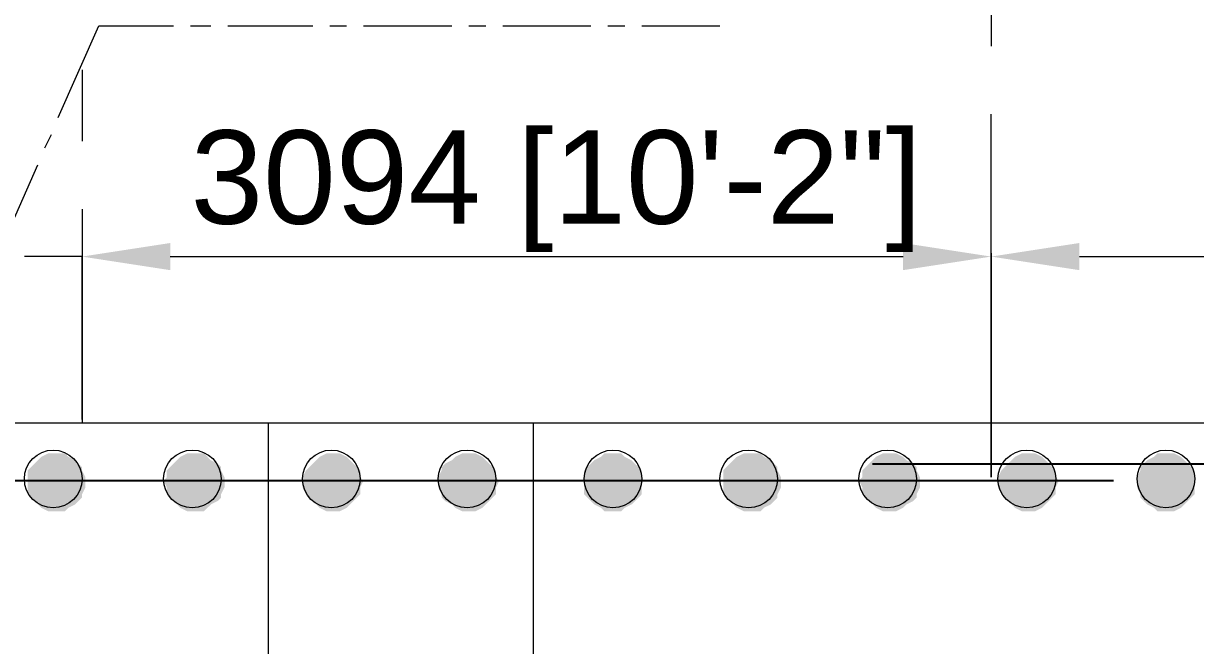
# Model space of a CAD drawing. Header units: inches. Extents: x 2 to 136, y 1 to 96.
# Drawn here: x 10.97 to 17.74, y 66.2 to 69.79 of the extents above; entities that cross this region are included whole.
import ezdxf

# ---------------------------------------------------------------- set-up
doc = ezdxf.new("R2010")
doc.units = ezdxf.units.IN
doc.header["$MEASUREMENT"] = 0
doc.layers.add('PDF_COLUMN', color=251, linetype='Continuous', true_color=0x636466)
doc.layers.add('PDF_Outer Line', color=165, linetype='Continuous', true_color=0x5258ac)
for name, color, linetype in [('PDF_Girt', 7, 'Continuous'), ('PDF_Grid', 7, 'Continuous'), ('PDF_Text', 7, 'Continuous'), ('PDF_Thin', 7, 'Continuous')]:
    doc.layers.add(name, color=color, linetype=linetype)
doc.styles.add('PDF Arial', font='arial.ttf')

msp = doc.modelspace()

# ---------------------------------------------------------------- linework, layer by layer
at = {"layer": 'PDF_COLUMN', "lineweight": 0}
for centre in [(11.1459, 67.1592), (11.9488, 67.1592), (14.377, 67.1592), (15.1604, 67.1592), (15.9632, 67.1592), (16.7661, 67.1592), (17.569, 67.1592)]:
    msp.add_circle(centre, 0.1665, dxfattribs=at)
at = {"layer": 'PDF_COLUMN', "color": 7, "lineweight": 0}
for centre in [(12.7517, 67.1592), (13.535, 67.1592)]:
    msp.add_circle(centre, 0.1665, dxfattribs=at)
at = {"layer": 'PDF_COLUMN', "transparency": 33554559}
for points in [[(11.0578, 67.2669), (11.2927, 67.2473), (11.0382, 67.2473)], [(11.0773, 67.2865), (11.2732, 67.2669), (11.0578, 67.2669)], [(11.2732, 67.2669), (11.0578, 67.2669), (11.2927, 67.2473)], [(11.1165, 67.3061), (11.234, 67.2865), (11.0773, 67.2865)], [(11.234, 67.2865), (11.0773, 67.2865), (11.2732, 67.2669)], [(11.1557, 67.3061), (11.2144, 67.3061), (11.1165, 67.3061)], [(11.2144, 67.3061), (11.1165, 67.3061), (11.234, 67.2865)], [(11.1753, 67.3061), (11.1557, 67.3061), (11.2144, 67.3061)], [(11.8606, 67.2669), (12.0956, 67.2473), (11.8411, 67.2473)], [(11.8802, 67.2865), (12.0565, 67.2669), (11.8606, 67.2669)], [(12.0565, 67.2669), (11.8606, 67.2669), (12.0956, 67.2473)], [(11.9194, 67.3061), (12.0369, 67.2865), (11.8802, 67.2865)], [(12.0369, 67.2865), (11.8802, 67.2865), (12.0565, 67.2669)], [(11.939, 67.3061), (12.0173, 67.3061), (11.9194, 67.3061)], [(12.0173, 67.3061), (11.9194, 67.3061), (12.0369, 67.2865)], [(11.9781, 67.3061), (11.939, 67.3061), (12.0173, 67.3061)], [(14.2693, 67.2669), (14.5043, 67.2473), (14.2498, 67.2473)], [(14.3085, 67.2865), (14.4847, 67.2669), (14.2693, 67.2669)], [(14.4847, 67.2669), (14.2693, 67.2669), (14.5043, 67.2473)], [(14.3281, 67.3061), (14.4456, 67.2865), (14.3085, 67.2865)], [(14.4456, 67.2865), (14.3085, 67.2865), (14.4847, 67.2669)], [(14.3672, 67.3061), (14.426, 67.3061), (14.3281, 67.3061)], [(14.426, 67.3061), (14.3281, 67.3061), (14.4456, 67.2865)], [(14.3868, 67.3061), (14.3672, 67.3061), (14.426, 67.3061)], [(15.0722, 67.2669), (15.3072, 67.2473), (15.0526, 67.2473)], [(15.0918, 67.2865), (15.2876, 67.2669), (15.0722, 67.2669)], [(15.2876, 67.2669), (15.0722, 67.2669), (15.3072, 67.2473)], [(15.131, 67.3061), (15.2485, 67.2865), (15.0918, 67.2865)], [(15.2485, 67.2865), (15.0918, 67.2865), (15.2876, 67.2669)], [(15.1701, 67.3061), (15.2289, 67.3061), (15.131, 67.3061)], [(15.2289, 67.3061), (15.131, 67.3061), (15.2485, 67.2865)], [(15.1897, 67.3061), (15.1701, 67.3061), (15.2289, 67.3061)], [(15.8751, 67.2669), (16.1101, 67.2473), (15.8555, 67.2473)], [(15.8947, 67.2865), (16.071, 67.2669), (15.8751, 67.2669)], [(16.071, 67.2669), (15.8751, 67.2669), (16.1101, 67.2473)], [(15.9339, 67.3061), (16.0514, 67.2865), (15.8947, 67.2865)], [(16.0514, 67.2865), (15.8947, 67.2865), (16.071, 67.2669)], [(15.9535, 67.3061), (16.0122, 67.3061), (15.9339, 67.3061)], [(16.0122, 67.3061), (15.9339, 67.3061), (16.0514, 67.2865)], [(15.9926, 67.3061), (15.9535, 67.3061), (16.0122, 67.3061)], [(16.678, 67.2669), (16.8934, 67.2473), (16.6584, 67.2473)], [(16.6976, 67.2865), (16.8738, 67.2669), (16.678, 67.2669)], [(16.8738, 67.2669), (16.678, 67.2669), (16.8934, 67.2473)], [(16.7368, 67.3061), (16.8543, 67.2865), (16.6976, 67.2865)], [(16.8543, 67.2865), (16.6976, 67.2865), (16.8738, 67.2669)], [(16.7563, 67.3061), (16.8151, 67.3061), (16.7368, 67.3061)], [(16.8151, 67.3061), (16.7368, 67.3061), (16.8543, 67.2865)], [(16.7955, 67.3061), (16.7563, 67.3061), (16.8151, 67.3061)], [(17.4613, 67.2669), (17.6963, 67.2473), (17.4417, 67.2473)], [(17.5005, 67.2865), (17.6767, 67.2669), (17.4613, 67.2669)], [(17.6767, 67.2669), (17.4613, 67.2669), (17.6963, 67.2473)], [(17.5201, 67.3061), (17.6572, 67.2865), (17.5005, 67.2865)], [(17.6572, 67.2865), (17.5005, 67.2865), (17.6767, 67.2669)], [(17.5592, 67.3061), (17.618, 67.3061), (17.5201, 67.3061)], [(17.618, 67.3061), (17.5201, 67.3061), (17.6572, 67.2865)], [(17.5984, 67.3061), (17.5592, 67.3061), (17.618, 67.3061)], [(11.0186, 67.2278), (11.3123, 67.2082), (10.999, 67.2082)], [(11.3123, 67.2082), (10.999, 67.2082), (11.3319, 67.169)], [(10.999, 67.2082), (11.3319, 67.169), (10.999, 67.169)], [(11.0382, 67.2473), (11.3123, 67.2278), (11.0186, 67.2278)], [(11.3123, 67.2278), (11.0186, 67.2278), (11.3123, 67.2082)], [(11.2927, 67.2473), (11.0382, 67.2473), (11.3123, 67.2278)], [(11.8215, 67.2278), (12.1152, 67.2082), (11.8019, 67.2082)], [(12.1152, 67.2082), (11.8019, 67.2082), (12.1348, 67.169)], [(11.8019, 67.2082), (12.1348, 67.169), (11.8019, 67.169)], [(11.8411, 67.2473), (12.1152, 67.2278), (11.8215, 67.2278)], [(12.1152, 67.2278), (11.8215, 67.2278), (12.1152, 67.2082)], [(12.0956, 67.2473), (11.8411, 67.2473), (12.1152, 67.2278)], [(14.2302, 67.2278), (14.5435, 67.2082), (14.2106, 67.2082)], [(14.5435, 67.2082), (14.2106, 67.2082), (14.5435, 67.169)], [(14.2106, 67.2082), (14.5435, 67.169), (14.2106, 67.169)], [(14.2498, 67.2473), (14.5239, 67.2278), (14.2302, 67.2278)], [(14.5239, 67.2278), (14.2302, 67.2278), (14.5435, 67.2082)], [(14.5043, 67.2473), (14.2498, 67.2473), (14.5239, 67.2278)], [(15.0331, 67.2278), (15.3268, 67.2082), (15.0135, 67.2082)], [(15.3268, 67.2082), (15.0135, 67.2082), (15.3464, 67.169)], [(15.0135, 67.2082), (15.3464, 67.169), (15.0135, 67.169)], [(15.0526, 67.2473), (15.3268, 67.2278), (15.0331, 67.2278)], [(15.3268, 67.2278), (15.0331, 67.2278), (15.3268, 67.2082)], [(15.3072, 67.2473), (15.0526, 67.2473), (15.3268, 67.2278)], [(15.836, 67.2278), (16.1297, 67.2082), (15.8164, 67.2082)], [(16.1297, 67.2082), (15.8164, 67.2082), (16.1493, 67.169)], [(15.8164, 67.2082), (16.1493, 67.169), (15.8164, 67.169)], [(15.8555, 67.2473), (16.1297, 67.2278), (15.836, 67.2278)], [(16.1297, 67.2278), (15.836, 67.2278), (16.1297, 67.2082)], [(16.1101, 67.2473), (15.8555, 67.2473), (16.1297, 67.2278)], [(16.6193, 67.2082), (16.9326, 67.169), (16.5997, 67.169)], [(16.6389, 67.2278), (16.9326, 67.2082), (16.6193, 67.2082)], [(16.9326, 67.2082), (16.6193, 67.2082), (16.9326, 67.169)], [(16.6584, 67.2473), (16.913, 67.2278), (16.6389, 67.2278)], [(16.913, 67.2278), (16.6389, 67.2278), (16.9326, 67.2082)], [(16.8934, 67.2473), (16.6584, 67.2473), (16.913, 67.2278)], [(17.4222, 67.2082), (17.7355, 67.169), (17.4026, 67.169)], [(17.4417, 67.2473), (17.7159, 67.2278), (17.4222, 67.2278)], [(17.7159, 67.2278), (17.4222, 67.2278), (17.7355, 67.2082)], [(17.4222, 67.2278), (17.7355, 67.2082), (17.4222, 67.2082)], [(17.7355, 67.2082), (17.4222, 67.2082), (17.7355, 67.169)], [(17.6963, 67.2473), (17.4417, 67.2473), (17.7159, 67.2278)], [(11.3319, 67.169), (10.999, 67.169), (11.3319, 67.1494)], [(10.999, 67.169), (11.3319, 67.1494), (10.999, 67.1494)], [(11.3319, 67.1494), (10.999, 67.1494), (11.3319, 67.1103)], [(10.999, 67.1494), (11.3319, 67.1103), (10.999, 67.1103)], [(11.8019, 67.169), (12.1348, 67.1494), (11.7823, 67.1494)], [(12.1348, 67.1494), (11.7823, 67.1494), (12.1348, 67.1103)], [(11.7823, 67.1494), (12.1348, 67.1103), (11.8019, 67.1103)], [(12.1348, 67.169), (11.8019, 67.169), (12.1348, 67.1494)], [(14.5435, 67.169), (14.2106, 67.169), (14.5435, 67.1494)], [(14.2106, 67.169), (14.5435, 67.1494), (14.2106, 67.1494)], [(14.5435, 67.1494), (14.2106, 67.1494), (14.5435, 67.1103)], [(14.2106, 67.1494), (14.5435, 67.1103), (14.2106, 67.1103)], [(15.3464, 67.169), (15.0135, 67.169), (15.3464, 67.1494)], [(15.0135, 67.169), (15.3464, 67.1494), (15.0135, 67.1494)], [(15.3464, 67.1494), (15.0135, 67.1494), (15.3464, 67.1103)], [(15.0135, 67.1494), (15.3464, 67.1103), (15.0135, 67.1103)], [(15.8164, 67.169), (16.1493, 67.1494), (15.7968, 67.1494)], [(16.1493, 67.1494), (15.7968, 67.1494), (16.1493, 67.1103)], [(15.7968, 67.1494), (16.1493, 67.1103), (15.8164, 67.1103)], [(16.1493, 67.169), (15.8164, 67.169), (16.1493, 67.1494)], [(16.9326, 67.169), (16.5997, 67.169), (16.9522, 67.1494)], [(16.5997, 67.169), (16.9522, 67.1494), (16.5997, 67.1494)], [(16.9522, 67.1494), (16.5997, 67.1494), (16.9326, 67.1103)], [(16.5997, 67.1494), (16.9326, 67.1103), (16.5997, 67.1103)], [(17.7355, 67.169), (17.4026, 67.169), (17.7355, 67.1494)], [(17.4026, 67.169), (17.7355, 67.1494), (17.4026, 67.1494)], [(17.7355, 67.1494), (17.4026, 67.1494), (17.7355, 67.1103)], [(17.4026, 67.1494), (17.7355, 67.1103), (17.4026, 67.1103)], [(11.3319, 67.1103), (10.999, 67.1103), (11.3123, 67.0711)], [(10.999, 67.1103), (11.3123, 67.0711), (10.999, 67.0711)], [(11.3123, 67.0711), (10.999, 67.0711), (11.3123, 67.0515)], [(10.999, 67.0711), (11.3123, 67.0515), (11.0186, 67.0515)], [(11.3123, 67.0515), (11.0186, 67.0515), (11.2927, 67.0319)], [(11.0186, 67.0515), (11.2927, 67.0319), (11.0382, 67.0319)], [(12.1348, 67.1103), (11.8019, 67.1103), (12.1152, 67.0711)], [(11.8019, 67.1103), (12.1152, 67.0711), (11.8019, 67.0711)], [(12.1152, 67.0711), (11.8019, 67.0711), (12.1152, 67.0515)], [(11.8019, 67.0711), (12.1152, 67.0515), (11.8215, 67.0515)], [(12.1152, 67.0515), (11.8215, 67.0515), (12.0956, 67.0319)], [(11.8215, 67.0515), (12.0956, 67.0319), (11.8411, 67.0319)], [(14.5435, 67.1103), (14.2106, 67.1103), (14.5435, 67.0711)], [(14.2106, 67.1103), (14.5435, 67.0711), (14.2106, 67.0711)], [(14.5435, 67.0711), (14.2106, 67.0711), (14.5239, 67.0515)], [(14.2106, 67.0711), (14.5239, 67.0515), (14.2302, 67.0515)], [(14.5239, 67.0515), (14.2302, 67.0515), (14.5043, 67.0319)], [(14.2302, 67.0515), (14.5043, 67.0319), (14.2498, 67.0319)], [(15.3464, 67.1103), (15.0135, 67.1103), (15.3268, 67.0711)], [(15.0135, 67.1103), (15.3268, 67.0711), (15.0135, 67.0711)], [(15.3268, 67.0711), (15.0135, 67.0711), (15.3268, 67.0515)], [(15.0135, 67.0711), (15.3268, 67.0515), (15.0331, 67.0515)], [(15.3268, 67.0515), (15.0331, 67.0515), (15.3072, 67.0319)], [(15.0331, 67.0515), (15.3072, 67.0319), (15.0526, 67.0319)], [(16.1493, 67.1103), (15.8164, 67.1103), (16.1297, 67.0711)], [(15.8164, 67.1103), (16.1297, 67.0711), (15.8164, 67.0711)], [(16.1297, 67.0711), (15.8164, 67.0711), (16.1297, 67.0515)], [(15.8164, 67.0711), (16.1297, 67.0515), (15.836, 67.0515)], [(16.1297, 67.0515), (15.836, 67.0515), (16.1101, 67.0319)], [(15.836, 67.0515), (16.1101, 67.0319), (15.8555, 67.0319)], [(16.9326, 67.1103), (16.5997, 67.1103), (16.9326, 67.0711)], [(16.5997, 67.1103), (16.9326, 67.0711), (16.6193, 67.0711)], [(16.9326, 67.0711), (16.6193, 67.0711), (16.913, 67.0515)], [(16.6193, 67.0711), (16.913, 67.0515), (16.6389, 67.0515)], [(16.913, 67.0515), (16.6389, 67.0515), (16.8934, 67.0319)], [(16.6389, 67.0515), (16.8934, 67.0319), (16.6584, 67.0319)], [(17.7355, 67.1103), (17.4026, 67.1103), (17.7355, 67.0711)], [(17.4026, 67.1103), (17.7355, 67.0711), (17.4222, 67.0711)], [(17.7355, 67.0711), (17.4222, 67.0711), (17.7159, 67.0515)], [(17.4222, 67.0711), (17.7159, 67.0515), (17.4222, 67.0515)], [(17.7159, 67.0515), (17.4222, 67.0515), (17.6963, 67.0319)], [(17.4222, 67.0515), (17.6963, 67.0319), (17.4417, 67.0319)], [(11.2927, 67.0319), (11.0382, 67.0319), (11.2732, 67.0123)], [(11.0382, 67.0319), (11.2732, 67.0123), (11.0578, 67.0123)], [(11.2732, 67.0123), (11.0578, 67.0123), (11.234, 66.9928)], [(11.0578, 67.0123), (11.234, 66.9928), (11.0773, 66.9928)], [(11.234, 66.9928), (11.0773, 66.9928), (11.2144, 66.9732)], [(11.0773, 66.9928), (11.2144, 66.9732), (11.1165, 66.9732)], [(12.0956, 67.0319), (11.8411, 67.0319), (12.0565, 67.0123)], [(11.8411, 67.0319), (12.0565, 67.0123), (11.8606, 67.0123)], [(12.0565, 67.0123), (11.8606, 67.0123), (12.0369, 66.9928)], [(11.8606, 67.0123), (12.0369, 66.9928), (11.8802, 66.9928)], [(12.0369, 66.9928), (11.8802, 66.9928), (12.0173, 66.9732)], [(11.8802, 66.9928), (12.0173, 66.9732), (11.9194, 66.9732)], [(14.5043, 67.0319), (14.2498, 67.0319), (14.4847, 67.0123)], [(14.2498, 67.0319), (14.4847, 67.0123), (14.2693, 67.0123)], [(14.4847, 67.0123), (14.2693, 67.0123), (14.4456, 66.9928)], [(14.2693, 67.0123), (14.4456, 66.9928), (14.3085, 66.9928)], [(14.4456, 66.9928), (14.3085, 66.9928), (14.426, 66.9732)], [(14.3085, 66.9928), (14.426, 66.9732), (14.3281, 66.9732)], [(15.3072, 67.0319), (15.0526, 67.0319), (15.2876, 67.0123)], [(15.0526, 67.0319), (15.2876, 67.0123), (15.0722, 67.0123)], [(15.2876, 67.0123), (15.0722, 67.0123), (15.2485, 66.9928)], [(15.0722, 67.0123), (15.2485, 66.9928), (15.0918, 66.9928)], [(15.2485, 66.9928), (15.0918, 66.9928), (15.2289, 66.9732)], [(15.0918, 66.9928), (15.2289, 66.9732), (15.131, 66.9732)], [(16.1101, 67.0319), (15.8555, 67.0319), (16.071, 67.0123)], [(15.8555, 67.0319), (16.071, 67.0123), (15.8751, 67.0123)], [(16.071, 67.0123), (15.8751, 67.0123), (16.0514, 66.9928)], [(15.8751, 67.0123), (16.0514, 66.9928), (15.8947, 66.9928)], [(16.0514, 66.9928), (15.8947, 66.9928), (16.0122, 66.9732)], [(15.8947, 66.9928), (16.0122, 66.9732), (15.9339, 66.9732)], [(16.8934, 67.0319), (16.6584, 67.0319), (16.8738, 67.0123)], [(16.6584, 67.0319), (16.8738, 67.0123), (16.678, 67.0123)], [(16.8738, 67.0123), (16.678, 67.0123), (16.8543, 66.9928)], [(16.678, 67.0123), (16.8543, 66.9928), (16.6976, 66.9928)], [(16.8543, 66.9928), (16.6976, 66.9928), (16.8151, 66.9732)], [(16.6976, 66.9928), (16.8151, 66.9732), (16.7368, 66.9732)], [(17.6963, 67.0319), (17.4417, 67.0319), (17.6767, 67.0123)], [(17.4417, 67.0319), (17.6767, 67.0123), (17.4613, 67.0123)], [(17.6767, 67.0123), (17.4613, 67.0123), (17.6572, 66.9928)], [(17.4613, 67.0123), (17.6572, 66.9928), (17.5005, 66.9928)], [(17.6572, 66.9928), (17.5005, 66.9928), (17.618, 66.9732)], [(17.5005, 66.9928), (17.618, 66.9732), (17.5201, 66.9732)], [(11.2144, 66.9732), (11.1165, 66.9732), (11.1753, 66.9732)], [(11.1165, 66.9732), (11.1753, 66.9732), (11.1557, 66.9732)], [(12.0173, 66.9732), (11.9194, 66.9732), (11.9781, 66.9732)], [(11.9194, 66.9732), (11.9781, 66.9732), (11.939, 66.9732)], [(14.426, 66.9732), (14.3281, 66.9732), (14.3868, 66.9732)], [(14.3281, 66.9732), (14.3868, 66.9732), (14.3672, 66.9732)], [(15.2289, 66.9732), (15.131, 66.9732), (15.1897, 66.9732)], [(15.131, 66.9732), (15.1897, 66.9732), (15.1701, 66.9732)], [(16.0122, 66.9732), (15.9339, 66.9732), (15.9926, 66.9732)], [(15.9339, 66.9732), (15.9926, 66.9732), (15.9535, 66.9732)], [(16.8151, 66.9732), (16.7368, 66.9732), (16.7955, 66.9732)], [(16.7368, 66.9732), (16.7955, 66.9732), (16.7563, 66.9732)], [(17.618, 66.9732), (17.5201, 66.9732), (17.5984, 66.9732)], [(17.5201, 66.9732), (17.5984, 66.9732), (17.5592, 66.9732)]]:
    msp.add_solid(points, dxfattribs=at)
at = {"layer": 'PDF_COLUMN', "color": 7, "transparency": 33554559}
for points in [[(12.6635, 67.2669), (12.879, 67.2473), (12.644, 67.2473)], [(12.6831, 67.2865), (12.8594, 67.2669), (12.6635, 67.2669)], [(12.8594, 67.2669), (12.6635, 67.2669), (12.879, 67.2473)], [(12.7223, 67.3061), (12.8398, 67.2865), (12.6831, 67.2865)], [(12.8398, 67.2865), (12.6831, 67.2865), (12.8594, 67.2669)], [(12.7419, 67.3061), (12.8006, 67.3061), (12.7223, 67.3061)], [(12.8006, 67.3061), (12.7223, 67.3061), (12.8398, 67.2865)], [(12.781, 67.3061), (12.7419, 67.3061), (12.8006, 67.3061)], [(13.4469, 67.2669), (13.6623, 67.2473), (13.4077, 67.2473)], [(13.4664, 67.2865), (13.6427, 67.2669), (13.4469, 67.2669)], [(13.6427, 67.2669), (13.4469, 67.2669), (13.6623, 67.2473)], [(13.5056, 67.3061), (13.6231, 67.2865), (13.4664, 67.2865)], [(13.6231, 67.2865), (13.4664, 67.2865), (13.6427, 67.2669)], [(13.5252, 67.3061), (13.5839, 67.3061), (13.5056, 67.3061)], [(13.5839, 67.3061), (13.5056, 67.3061), (13.6231, 67.2865)], [(13.5644, 67.3061), (13.5252, 67.3061), (13.5839, 67.3061)], [(12.6048, 67.2082), (12.9181, 67.169), (12.5852, 67.169)], [(12.6244, 67.2278), (12.9181, 67.2082), (12.6048, 67.2082)], [(12.9181, 67.2082), (12.6048, 67.2082), (12.9181, 67.169)], [(12.644, 67.2473), (12.8985, 67.2278), (12.6244, 67.2278)], [(12.8985, 67.2278), (12.6244, 67.2278), (12.9181, 67.2082)], [(12.879, 67.2473), (12.644, 67.2473), (12.8985, 67.2278)], [(13.3881, 67.2082), (13.7014, 67.169), (13.3685, 67.169)], [(13.4077, 67.2473), (13.6818, 67.2278), (13.3881, 67.2278)], [(13.6818, 67.2278), (13.3881, 67.2278), (13.7014, 67.2082)], [(13.3881, 67.2278), (13.7014, 67.2082), (13.3881, 67.2082)], [(13.7014, 67.2082), (13.3881, 67.2082), (13.7014, 67.169)], [(13.6623, 67.2473), (13.4077, 67.2473), (13.6818, 67.2278)], [(12.9181, 67.169), (12.5852, 67.169), (12.9377, 67.1494)], [(12.5852, 67.169), (12.9377, 67.1494), (12.5852, 67.1494)], [(12.9377, 67.1494), (12.5852, 67.1494), (12.9181, 67.1103)], [(12.5852, 67.1494), (12.9181, 67.1103), (12.5852, 67.1103)], [(13.7014, 67.169), (13.3685, 67.169), (13.721, 67.1494)], [(13.3685, 67.169), (13.721, 67.1494), (13.3685, 67.1494)], [(13.721, 67.1494), (13.3685, 67.1494), (13.7014, 67.1103)], [(13.3685, 67.1494), (13.7014, 67.1103), (13.3685, 67.1103)], [(12.9181, 67.1103), (12.5852, 67.1103), (12.9181, 67.0711)], [(12.5852, 67.1103), (12.9181, 67.0711), (12.6048, 67.0711)], [(12.9181, 67.0711), (12.6048, 67.0711), (12.8985, 67.0515)], [(12.6048, 67.0711), (12.8985, 67.0515), (12.6244, 67.0515)], [(12.8985, 67.0515), (12.6244, 67.0515), (12.879, 67.0319)], [(12.6244, 67.0515), (12.879, 67.0319), (12.644, 67.0319)], [(13.7014, 67.1103), (13.3685, 67.1103), (13.7014, 67.0711)], [(13.3685, 67.1103), (13.7014, 67.0711), (13.3881, 67.0711)], [(13.7014, 67.0711), (13.3881, 67.0711), (13.6818, 67.0515)], [(13.3881, 67.0711), (13.6818, 67.0515), (13.3881, 67.0515)], [(13.6818, 67.0515), (13.3881, 67.0515), (13.6623, 67.0319)], [(13.3881, 67.0515), (13.6623, 67.0319), (13.4077, 67.0319)], [(12.879, 67.0319), (12.644, 67.0319), (12.8594, 67.0123)], [(12.644, 67.0319), (12.8594, 67.0123), (12.6635, 67.0123)], [(12.8594, 67.0123), (12.6635, 67.0123), (12.8398, 66.9928)], [(12.6635, 67.0123), (12.8398, 66.9928), (12.6831, 66.9928)], [(12.8398, 66.9928), (12.6831, 66.9928), (12.8006, 66.9732)], [(12.6831, 66.9928), (12.8006, 66.9732), (12.7223, 66.9732)], [(13.6623, 67.0319), (13.4077, 67.0319), (13.6427, 67.0123)], [(13.4077, 67.0319), (13.6427, 67.0123), (13.4469, 67.0123)], [(13.6427, 67.0123), (13.4469, 67.0123), (13.6231, 66.9928)], [(13.4469, 67.0123), (13.6231, 66.9928), (13.4664, 66.9928)], [(13.6231, 66.9928), (13.4664, 66.9928), (13.5839, 66.9732)], [(13.4664, 66.9928), (13.5839, 66.9732), (13.5056, 66.9732)], [(12.8006, 66.9732), (12.7223, 66.9732), (12.781, 66.9732)], [(12.7223, 66.9732), (12.781, 66.9732), (12.7419, 66.9732)], [(13.5839, 66.9732), (13.5056, 66.9732), (13.5644, 66.9732)], [(13.5056, 66.9732), (13.5644, 66.9732), (13.5252, 66.9732)]]:
    msp.add_solid(points, dxfattribs=at)
at = {"layer": 'PDF_Girt', "lineweight": 25}
for points in [[(15.8751, 67.2473), (23.4928, 67.2473)], [(10.3528, 67.1494), (17.2655, 67.1494)]]:
    msp.add_lwpolyline(points, dxfattribs=at)
at = {"layer": 'PDF_Grid', "lineweight": 0}
for points in [[(16.5605, 70.0673), (16.5605, 69.656)], [(11.1753, 69.2448), (11.4102, 69.7735), (11.8411, 69.7735)], [(11.939, 69.7735), (12.0565, 69.7735)], [(12.1544, 69.7735), (12.644, 69.7735)], [(12.7419, 69.7735), (12.8398, 69.7735)], [(12.9377, 69.7735), (13.4469, 69.7735)], [(13.5448, 69.7735), (13.6427, 69.7735)], [(13.7406, 69.7735), (14.2498, 69.7735)], [(14.3477, 69.7735), (14.4456, 69.7735)], [(14.5435, 69.7735), (14.9939, 69.7735)], [(11.3123, 69.5189), (11.3123, 69.1077)], [(16.5605, 68.4615), (16.5605, 67.4823), (16.5605, 69.2644)], [(11.0969, 69.0685), (11.1361, 69.1469)], [(10.8228, 68.4419), (11.0578, 68.9706)], [(11.3123, 68.716), (11.3123, 67.4823)], [(11.3123, 68.109), (11.3123, 68.4419), (10.9794, 68.4419)], [(11.8215, 68.4419), (12.3306, 68.4419)], [(11.3123, 67.9132), (11.3123, 68.0111)], [(11.3123, 67.5019), (11.3123, 67.8152)]]:
    msp.add_lwpolyline(points, dxfattribs=at)
at = {"layer": 'PDF_Grid', "transparency": 33554559}
msp.add_solid([(11.8215, 68.5202), (11.8215, 68.3636), (11.3123, 68.4419)], dxfattribs=at)
at = {"layer": 'PDF_Outer Line', "color": 7, "lineweight": 0}
msp.add_lwpolyline([(10.3528, 67.4823), (95.8904, 67.4823)], dxfattribs=at)
msp.add_lwpolyline([(12.3894, 67.4823), (13.9168, 67.4823), (13.9168, 44.9425), (12.3894, 44.9425)], close=True, dxfattribs=at)
at = {"layer": 'PDF_Thin', "lineweight": 0}
for points in [[(11.3123, 67.5019), (11.3123, 68.4419)], [(11.8215, 68.4419), (16.0514, 68.4419)], [(17.0697, 68.4419), (22.357, 68.4419)]]:
    msp.add_lwpolyline(points, dxfattribs=at)
msp.add_lwpolyline([(16.5605, 68.4419), (16.5605, 67.169)], close=True, dxfattribs=at)
at = {"layer": 'PDF_Thin', "transparency": 33554559}
for points in [[(11.8215, 68.5202), (11.8215, 68.3636), (11.3123, 68.4419)], [(16.0514, 68.5202), (16.0514, 68.3636), (16.5605, 68.4419)], [(17.0697, 68.5202), (17.0697, 68.3636), (16.5605, 68.4419)]]:
    msp.add_solid(points, dxfattribs=at)

# ---------------------------------------------------------------- texts
at = {"layer": 'PDF_Text', "insert": (11.939, 68.4684), "char_height": 0.539249, "attachment_point": 7, "style": 'PDF Arial'}
msp.add_mtext('3094 [10\'-2"]', dxfattribs=at)

doc.saveas('drawing.dxf')
